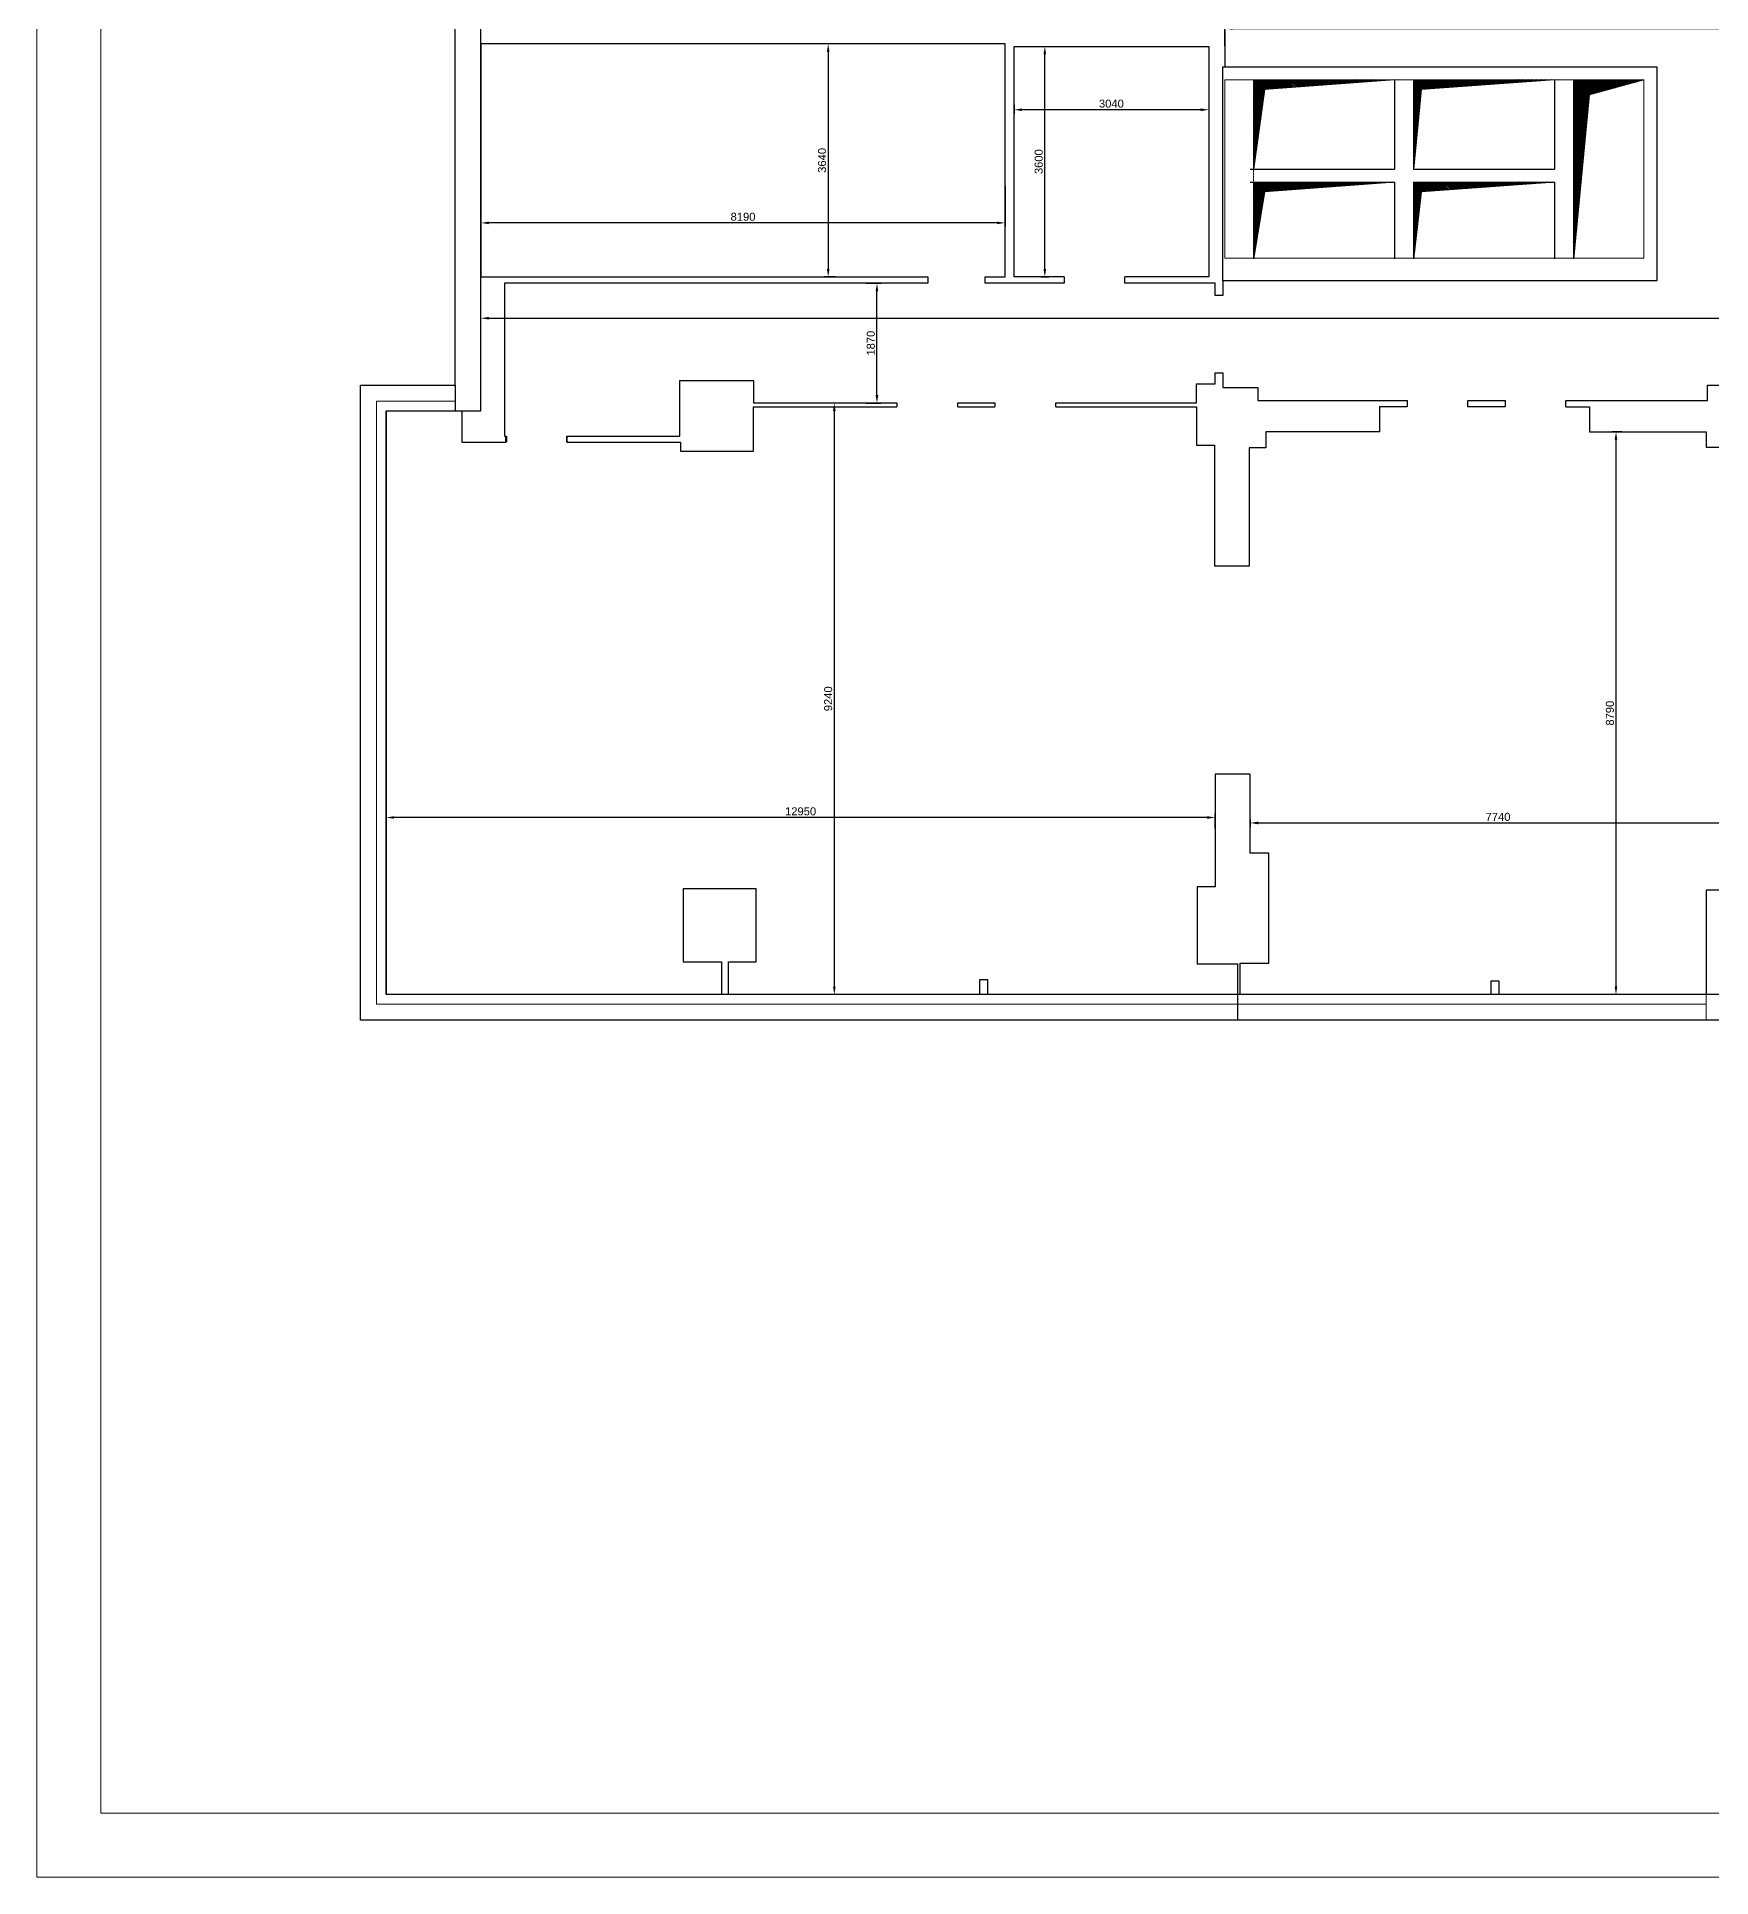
# Model space of a CAD drawing. Header units: millimetres. Extents: x 1179129 to 1254729, y -52846 to 614.
# Drawn here: x 1179129 to 1205287, y -52846 to -24098 of the extents above; entities that cross this region are included whole.
import ezdxf

# ---------------------------------------------------------------- set-up
doc = ezdxf.new("R2010")
doc.units = ezdxf.units.MM
doc.linetypes.add('HIDDEN', pattern=[0.375, 0.25, -0.125])
doc.layers.add('Baca', color=7, linetype='Continuous')
doc.layers.add('Divar-esas', color=7, linetype='Continuous')
doc.layers.add('plita', color=182, linetype='Continuous', lineweight=5, true_color=0x3a07c5)
doc.styles.get("Standard").update_dxf_attribs({"font": 'arial.ttf'})
doc.dimstyles.new('ISO-25', dxfattribs={"dimscale": 50, "dimtxt": 2.5, "dimasz": 2.5, "dimexe": 1.25, "dimexo": 0.625, "dimtad": 1, "dimdec": 0, "dimtxsty": 'Standard', "dimcen": 2.5, "dimazin": 3, "dimtfac": 1, "dimtdec": 0, "dimtmove": 0, "dimatfit": 3})

# ---------------------------------------------------------------- blocks, each defined once
blk = doc.blocks.new('*D544')
at = {"color": 0, "lineweight": -2, "transparency": 16777216}
for p, q in [((1191599, -24208), (1191430, -24208)), ((1191493, -24333), (1191493, -27723)), ((1191599, -27848), (1191430, -27848))]:
    blk.add_line(p, q, dxfattribs=at)
at = {"color": 0, "transparency": 16777216}
for points in [[(1191472, -24333), (1191513, -24333), (1191493, -24208)], [(1191472, -27723), (1191513, -27723), (1191493, -27848)]]:
    blk.add_solid(points, dxfattribs=at)
at = {"layer": 'Defpoints', "color": 0, "transparency": 16777216}
for p in [(1191630, -24208), (1191493, -27848), (1191630, -27848)]:
    blk.add_point(p, dxfattribs=at)
at = {"color": 0, "transparency": 16777216, "insert": (1191397, -26028), "char_height": 125, "attachment_point": 5, "rotation": 90}
blk.add_mtext('3640', dxfattribs=at)
blk = doc.blocks.new('*D545')
at = {"color": 0, "lineweight": -2, "transparency": 16777216}
for p, q in [((1186067, -26426), (1186067, -27067)), ((1194257, -26426), (1194257, -27067)), ((1194132, -27004), (1186192, -27004))]:
    blk.add_line(p, q, dxfattribs=at)
at = {"color": 0, "transparency": 16777216}
for points in [[(1186192, -26984), (1186192, -27025), (1186067, -27004)], [(1194132, -26984), (1194132, -27025), (1194257, -27004)]]:
    blk.add_solid(points, dxfattribs=at)
at = {"layer": 'Defpoints', "color": 0, "transparency": 16777216}
for p in [(1186067, -26395), (1194257, -26395), (1186067, -27004)]:
    blk.add_point(p, dxfattribs=at)
at = {"color": 0, "transparency": 16777216, "insert": (1190162, -26909), "char_height": 125, "attachment_point": 5}
blk.add_mtext('8190', dxfattribs=at)
blk = doc.blocks.new('*D546')
at = {"color": 0, "lineweight": -2, "transparency": 16777216}
for p, q in [((1194818, -24248), (1194939, -24248)), ((1194877, -27723), (1194877, -24373)), ((1194818, -27848), (1194939, -27848))]:
    blk.add_line(p, q, dxfattribs=at)
at = {"color": 0, "transparency": 16777216}
for points in [[(1194856, -24373), (1194898, -24373), (1194877, -24248)], [(1194856, -27723), (1194898, -27723), (1194877, -27848)]]:
    blk.add_solid(points, dxfattribs=at)
at = {"layer": 'Defpoints', "color": 0, "transparency": 16777216}
for p in [(1194787, -24248), (1194877, -24248), (1194787, -27848)]:
    blk.add_point(p, dxfattribs=at)
at = {"color": 0, "transparency": 16777216, "insert": (1194782, -26048), "char_height": 125, "attachment_point": 5, "rotation": 90}
blk.add_mtext('3600', dxfattribs=at)
blk = doc.blocks.new('*D547')
at = {"color": 0, "lineweight": -2, "transparency": 16777216}
for p, q in [((1194397, -25161), (1194397, -25299)), ((1197312, -25237), (1194522, -25237)), ((1197437, -25161), (1197437, -25299))]:
    blk.add_line(p, q, dxfattribs=at)
at = {"color": 0, "transparency": 16777216}
for points in [[(1194522, -25216), (1194522, -25258), (1194397, -25237)], [(1197312, -25216), (1197312, -25258), (1197437, -25237)]]:
    blk.add_solid(points, dxfattribs=at)
at = {"layer": 'Defpoints', "color": 0, "transparency": 16777216}
for p in [(1194397, -25130), (1194397, -25237), (1197437, -25130)]:
    blk.add_point(p, dxfattribs=at)
at = {"color": 0, "transparency": 16777216, "insert": (1195917, -25142), "char_height": 125, "attachment_point": 5}
blk.add_mtext('3040', dxfattribs=at)
blk = doc.blocks.new('*D548')
at = {"color": 0, "lineweight": -2, "transparency": 16777216}
for p, q in [((1192085, -27948), (1192317, -27948)), ((1192254, -29693), (1192254, -28073)), ((1192085, -29818), (1192317, -29818))]:
    blk.add_line(p, q, dxfattribs=at)
at = {"color": 0, "transparency": 16777216}
for points in [[(1192233, -28073), (1192275, -28073), (1192254, -27948)], [(1192233, -29693), (1192275, -29693), (1192254, -29818)]]:
    blk.add_solid(points, dxfattribs=at)
at = {"layer": 'Defpoints', "color": 0, "transparency": 16777216}
for p in [(1192054, -27948), (1192254, -27948), (1192054, -29818)]:
    blk.add_point(p, dxfattribs=at)
at = {"color": 0, "transparency": 16777216, "insert": (1192159, -28883), "char_height": 125, "attachment_point": 5, "rotation": 90}
blk.add_mtext('1870', dxfattribs=at)
blk = doc.blocks.new('*D549')
at = {"color": 0, "lineweight": -2, "transparency": 16777216}
for p, q in [((1191708, -29818), (1191525, -29818)), ((1191588, -29943), (1191588, -38933)), ((1191708, -39058), (1191525, -39058))]:
    blk.add_line(p, q, dxfattribs=at)
at = {"color": 0, "transparency": 16777216}
for points in [[(1191567, -29943), (1191609, -29943), (1191588, -29818)], [(1191567, -38933), (1191609, -38933), (1191588, -39058)]]:
    blk.add_solid(points, dxfattribs=at)
at = {"layer": 'Defpoints', "color": 0, "transparency": 16777216}
for p in [(1191739, -29818), (1191588, -39058), (1191739, -39058)]:
    blk.add_point(p, dxfattribs=at)
at = {"color": 0, "transparency": 16777216, "insert": (1191493, -34438), "char_height": 125, "attachment_point": 5, "rotation": 90}
blk.add_mtext('9240', dxfattribs=at)
blk = doc.blocks.new('*D550')
at = {"color": 0, "lineweight": -2, "transparency": 16777216}
for p, q in [((1184587, -36347), (1184587, -36230)), ((1197412, -36293), (1184712, -36293)), ((1197537, -36466), (1197537, -36230))]:
    blk.add_line(p, q, dxfattribs=at)
at = {"color": 0, "transparency": 16777216}
for points in [[(1184712, -36272), (1184712, -36313), (1184587, -36293)], [(1197412, -36272), (1197412, -36313), (1197537, -36293)]]:
    blk.add_solid(points, dxfattribs=at)
at = {"layer": 'Defpoints', "color": 0, "transparency": 16777216}
for p in [(1184587, -36293), (1184587, -36379), (1197537, -36498)]:
    blk.add_point(p, dxfattribs=at)
at = {"color": 0, "transparency": 16777216, "insert": (1191062, -36197), "char_height": 125, "attachment_point": 5}
blk.add_mtext('12950', dxfattribs=at)
blk = doc.blocks.new('*D551')
at = {"color": 0, "lineweight": -2, "transparency": 16777216}
for p, q in [((1198087, -36324), (1198087, -36441)), ((1198212, -36378), (1205702, -36378)), ((1205827, -36324), (1205827, -36441))]:
    blk.add_line(p, q, dxfattribs=at)
at = {"color": 0, "transparency": 16777216}
for points in [[(1198212, -36357), (1198212, -36399), (1198087, -36378)], [(1205702, -36357), (1205702, -36399), (1205827, -36378)]]:
    blk.add_solid(points, dxfattribs=at)
at = {"layer": 'Defpoints', "color": 0, "transparency": 16777216}
for p in [(1198087, -36293), (1205827, -36293), (1205827, -36378)]:
    blk.add_point(p, dxfattribs=at)
at = {"color": 0, "transparency": 16777216, "insert": (1201957, -36283), "char_height": 125, "attachment_point": 5}
blk.add_mtext('7740', dxfattribs=at)
blk = doc.blocks.new('*D552')
at = {"color": 0, "lineweight": -2, "transparency": 16777216}
for p, q in [((1203891, -30268), (1203737, -30268)), ((1203800, -38933), (1203800, -30393)), ((1204090, -39058), (1203737, -39058))]:
    blk.add_line(p, q, dxfattribs=at)
at = {"color": 0, "transparency": 16777216}
for points in [[(1203779, -30393), (1203820, -30393), (1203800, -30268)], [(1203779, -38933), (1203820, -38933), (1203800, -39058)]]:
    blk.add_solid(points, dxfattribs=at)
at = {"layer": 'Defpoints', "color": 0, "transparency": 16777216}
for p in [(1203800, -30268), (1203922, -30268), (1204121, -39058)]:
    blk.add_point(p, dxfattribs=at)
at = {"color": 0, "transparency": 16777216, "insert": (1203705, -34663), "char_height": 125, "attachment_point": 5, "rotation": 90}
blk.add_mtext('8790', dxfattribs=at)
blk = doc.blocks.new('*D562')
at = {"color": 0, "lineweight": -2, "transparency": 16777216}
for p, q in [((1186067, -29111), (1186067, -28431)), ((1229837, -28876), (1229837, -28431)), ((1186192, -28493), (1229712, -28493))]:
    blk.add_line(p, q, dxfattribs=at)
at = {"color": 0, "transparency": 16777216}
for points in [[(1186192, -28473), (1186192, -28514), (1186067, -28493)], [(1229712, -28473), (1229712, -28514), (1229837, -28493)]]:
    blk.add_solid(points, dxfattribs=at)
at = {"layer": 'Defpoints', "color": 0, "transparency": 16777216}
for p in [(1229837, -28493), (1229837, -28907), (1186067, -29143)]:
    blk.add_point(p, dxfattribs=at)
at = {"color": 0, "transparency": 16777216, "insert": (1207952, -28398), "char_height": 125, "attachment_point": 5}
blk.add_mtext('43770', dxfattribs=at)
blk = doc.blocks.new('*D575')
at = {"color": 0, "lineweight": -2, "transparency": 16777216}
for p, q in [((1197687, -24246), (1197687, -23905)), ((1197812, -23967), (1229712, -23967)), ((1229837, -24246), (1229837, -23905))]:
    blk.add_line(p, q, dxfattribs=at)
at = {"color": 0, "transparency": 16777216}
for points in [[(1197812, -23946), (1197812, -23988), (1197687, -23967)], [(1229712, -23946), (1229712, -23988), (1229837, -23967)]]:
    blk.add_solid(points, dxfattribs=at)
at = {"layer": 'Defpoints', "color": 0, "transparency": 16777216}
for p in [(1229837, -23967), (1197687, -24278), (1229837, -24278)]:
    blk.add_point(p, dxfattribs=at)
at = {"color": 0, "transparency": 16777216, "insert": (1213762, -23872), "char_height": 125, "attachment_point": 5}
blk.add_mtext('32150', dxfattribs=at)

msp = doc.modelspace()

# ---------------------------------------------------------------- hatches: boundary and pattern name
at = {"layer": 'Baca'}
h = msp.add_hatch(dxfattribs=at)
h.set_pattern_fill('ANSI31', color=256, scale=5, style=0)
h.set_pattern_definition([(135, (1338161.982, -196588.629), (11.2253202, 11.2253202), [])])
h.paths.add_polyline_path([(1198137, -25867.6), (1198172.6, -25867.6), (1198137, -26117.6)])
h.paths.add_polyline_path([(1198307.5, -24918.3), (1200337, -24767.6), (1198137, -24767.6), (1198137, -25867.6), (1198172.6, -25867.6)])
h = msp.add_hatch(dxfattribs=at)
h.set_pattern_fill('ANSI31', color=256, scale=5, style=0)
h.set_pattern_definition([(135, (1338211.982, -196588.629), (11.2253202, 11.2253202), [])])
h.paths.add_polyline_path([(1200637, -25867.6), (1200672.6, -25867.6), (1200637, -26117.6)])
h.paths.add_polyline_path([(1200757.5, -24918.3), (1202837, -24767.6), (1200637, -24767.6), (1200637, -25867.6), (1200666, -25867.6)])
h = msp.add_hatch(dxfattribs=at)
h.set_pattern_fill('ANSI31', color=256, scale=5, style=0)
h.set_pattern_definition([(45, (1089562.114, -196588.629), (-11.2253202, 11.2253202), [])])
h.paths.add_polyline_path([(1204237, -24767.6), (1203137, -24767.6), (1203137, -27567.6), (1203381.8, -25004)])
h = msp.add_hatch(dxfattribs=at)
h.set_pattern_fill('ANSI31', color=256, scale=5, style=0)
h.set_pattern_definition([(135, (1338161.982, -198188.629), (11.2253202, 11.2253202), [])])
h.paths.add_polyline_path([(1198153.3, -27467.6), (1198307.5, -26518.3), (1200337, -26367.6), (1198137, -26367.6), (1198137, -27467.6)])
h.paths.add_polyline_path([(1198137, -27567.6), (1198153.3, -27467.6), (1198137, -27467.6)])
h = msp.add_hatch(dxfattribs=at)
h.set_pattern_fill('ANSI31', color=256, scale=5, style=0)
h.set_pattern_definition([(135, (1338211.982, -198188.629), (11.2253202, 11.2253202), [])])
h.paths.add_polyline_path([(1200637, -27567.6), (1200653.3, -27467.6), (1200637, -27467.6)])
h.paths.add_polyline_path([(1200757.5, -26518.3), (1202837, -26367.6), (1200637, -26367.6), (1200637, -27467.6), (1200648.5, -27467.6)])

# ---------------------------------------------------------------- linework, layer by layer
at = {"color": 251, "lineweight": 5, "true_color": 0x636466}
msp.add_lwpolyline([(1179129.4, -52845.6), (1254729.4, -52845.6), (1254729.4, 614.4), (1179129.4, 614.4), (1179129.4, -52845.6)], dxfattribs=at)
msp.add_lwpolyline([(1180129.4, -51845.6), (1253729.4, -51845.6), (1253729.4, -385.6), (1180129.4, -385.6)], close=True, dxfattribs=at)
for points in [[(1205437.1, -39457.6), (1184187.1, -39457.6), (1184187.1, -29537.6), (1185667.1, -29537.6), (1185667.1, -24961.2), (1185667.1, -22257.6), (1184097.1, -22257.6), (1184097.1, -12307.6), (1197567.1, -12307.6), (1197567.1, -12187.6), (1205378.7, -12187.6)], [(1197687.1, -23987.6), (1197687.1, -24567.6), (1204437.1, -24567.6), (1204437.1, -27907.6), (1197657.1, -27907.6), (1197657.1, -28137.6), (1197537.1, -28137.6), (1197537.1, -27947.6), (1196127.1, -27947.6), (1196127.1, -27847.6)], [(1193947.1, -27847.6), (1194257.1, -27847.6), (1194257.1, -24207.6), (1186067.1, -24207.6), (1186067.1, -27847.6), (1193047.1, -27847.6)], [(1195177.1, -27847.6), (1194397.1, -27847.6), (1194397.1, -24247.6), (1197437.1, -24247.6), (1197437.1, -27847.6), (1196127.1, -27847.6)], [(1193047.1, -27847.6), (1193047.1, -27947.6), (1186437.1, -27947.6), (1186437.1, -30337.6), (1186467.1, -30337.6), (1186467.1, -30427.6)], [(1195177.1, -27847.6), (1195177.1, -27947.6), (1193947.1, -27947.6), (1193947.1, -27847.6)], [(1185667.1, -29537.6), (1185667.1, -29937.6)], [(1187407.1, -30427.6), (1187407.1, -30337.6), (1189177.1, -30337.6), (1189177.1, -29467.6), (1190327.1, -29467.6), (1190327.1, -29817.6), (1192567.1, -29817.6), (1192567.1, -29877.6)], [(1195047.1, -29877.6), (1195047.1, -29817.6), (1197247.1, -29817.6), (1197247.1, -29517.6), (1197537.1, -29517.6), (1197537.1, -29347.6), (1197657.1, -29347.6), (1197657.1, -29577.6)], [(1197657.1, -29577.6), (1198207.1, -29577.6), (1198207.1, -29777.6), (1200537.1, -29777.6), (1200537.1, -29877.6)], [(1205227.1, -29777.6), (1205227.1, -29537.6), (1206267.1, -29537.6), (1206267.1, -30557.6), (1205917.1, -30557.6), (1205917.1, -31737.6), (1208547.1, -31737.6), (1208547.1, -31837.6)], [(1187407.1, -30337.6), (1187407.1, -30427.6), (1189187.1, -30427.6), (1189187.1, -30567.6), (1190327.1, -30567.6), (1190327.1, -29877.6), (1192567.1, -29877.6)], [(1190327.1, -29877.6), (1192567.1, -29877.6)], [(1193517.1, -29877.6), (1193517.1, -29817.6), (1194097.1, -29817.6), (1194097.1, -29877.6)], [(1193517.1, -29877.6), (1194097.1, -29877.6)], [(1195047.1, -29877.6), (1197247.1, -29877.6), (1197247.1, -30477.6), (1197527.1, -30477.6), (1197527.1, -32367.6)], [(1200537.1, -29877.6), (1200107.1, -29877.6), (1200107.1, -30267.6), (1198327.1, -30267.6), (1198327.1, -30517.6), (1198067.1, -30517.6), (1198067.1, -32367.6), (1197527.1, -32367.6)], [(1201487.1, -29877.6), (1201487.1, -29777.6), (1202067.1, -29777.6), (1202067.1, -29877.6)], [(1202067.1, -29877.6), (1201487.1, -29877.6)], [(1203017.1, -29877.6), (1203017.1, -29777.6)], [(1203017.1, -29777.6), (1205227.1, -29777.6)], [(1203017.1, -29877.6), (1203387.1, -29877.6), (1203387.1, -30267.6), (1205207.1, -30267.6)], [(1184587.1, -29937.6), (1185767.1, -29937.6), (1185767.1, -30427.6), (1186457.1, -30427.6)], [(1184587.1, -29937.6), (1184587.1, -39057.6)], [(1186457.1, -30427.6), (1186457.1, -30337.6), (1186467.1, -30337.6)], [(1205207.1, -30267.6), (1205207.1, -30507.6), (1205827.1, -30507.6), (1205827.1, -37427.6)], [(1205207.1, -37427.6), (1205207.1, -39057.6), (1201977.1, -39057.6), (1201977.1, -38847.6), (1201847.1, -38847.6), (1201847.1, -39057.6), (1197927.1, -39057.6), (1197927.1, -38567.6), (1198377.1, -38567.6), (1198377.1, -36847.6), (1198087.1, -36847.6), (1198087.1, -35617.6), (1197537.1, -35617.6), (1197537.1, -37377.6), (1197257.1, -37377.6), (1197257.1, -38577.6), (1197887.1, -38577.6), (1197887.1, -39057.6), (1193987.1, -39057.6), (1193987.1, -38827.6), (1193857.1, -38827.6), (1193857.1, -39057.6), (1189937.1, -39057.6), (1189937.1, -38547.6), (1190367.1, -38547.6), (1190367.1, -37407.6), (1189227.1, -37407.6), (1189227.1, -38547.6), (1189827.1, -38547.6), (1189827.1, -39057.6), (1184587.1, -39057.6)], [(1205827.1, -37427.6), (1205207.1, -37427.6)], [(1197887.1, -39057.6), (1197887.1, -39457.6)]]:
    msp.add_lwpolyline(points)
at = {"color": 1, "lineweight": 30}
msp.add_lwpolyline([(1205837.1, -39057.6), (1184587.1, -39057.6), (1184587.1, -29937.6), (1186067.1, -29937.6), (1186067.1, -24961.2), (1186067.1, -21857.6), (1184497.1, -21857.6)], dxfattribs=at)
msp.add_lwpolyline([(1204437.1, -24567.6), (1204437.1, -27907.6), (1197657.1, -27907.6), (1197657.1, -24567.6)], close=True, dxfattribs=at)
at = {"lineweight": 5}
msp.add_lwpolyline([(1204237.1, -27557.6), (1204237.1, -24767.6), (1197687.1, -24767.6), (1197687.1, -27557.6)], close=True, dxfattribs=at)
at = {"color": 5, "lineweight": 5}
msp.add_lwpolyline([(1205207.1, -39207.6), (1184437.1, -39207.6), (1184437.1, -29787.6), (1185667.1, -29787.6)], dxfattribs=at)
at = {"lineweight": 5}
msp.add_lwpolyline([(1205207.1, -39057.6), (1205207.1, -39457.6)], dxfattribs=at)
at = {"layer": 'Baca'}
for points in [[(1200337, -24767.6), (1198307.5, -24918.3), (1198137, -26167.6)], [(1202837, -24767.6), (1200757.5, -24918.3), (1200637, -26167.6)], [(1204237, -24767.6), (1203381.8, -25004), (1203137, -27567.6)], [(1200337, -26367.6), (1198307.5, -26518.3), (1198137, -27567.6)], [(1202837, -26367.6), (1200757.5, -26518.3), (1200637, -27567.6)]]:
    msp.add_lwpolyline(points, dxfattribs=at)
at = {"layer": 'Divar-esas'}
for p, q in [((1200337, -24767.6), (1200337, -26167.6)), ((1200637, -24767.6), (1200637, -26167.6)), ((1202837, -24767.6), (1202837, -26167.6)), ((1203137, -24767.6), (1203137, -27567.6)), ((1198087, -26167.6), (1200337, -26167.6)), ((1198087, -26367.6), (1200337, -26367.6)), ((1200337, -26367.6), (1200337, -27567.6)), ((1200637, -26167.6), (1202837, -26167.6)), ((1200637, -26367.6), (1202837, -26367.6)), ((1200637, -26367.6), (1200637, -27567.6)), ((1202837, -26367.6), (1202837, -27567.6))]:
    msp.add_line(p, q, dxfattribs=at)
at = {"layer": 'plita', "linetype": 'HIDDEN', "ltscale": 5}
msp.add_line((1198137, -24767.6), (1198137, -27567.6), dxfattribs=at)

# ---------------------------------------------------------------- dimensions: what is measured, and where the dimension line sits
at = {"color": 1}
for base, p1, p2, picture, middle in [((1229837.1, -23967.1), (1197687.1, -24277.6), (1229837.1, -24277.6), '*D575', (1213762.1, -23872)), ((1194397.1, -25236.8), (1197437.1, -25130.1), (1194397.1, -25130.1), '*D547', (1195917.1, -25141.7)), ((1186067.1, -27004.4), (1194257.1, -26394.9), (1186067.1, -26394.9), '*D545', (1190162.1, -26909.3)), ((1229837.1, -28493.4), (1186067.1, -29142.6), (1229837.1, -28907.5), '*D562', (1207952.1, -28398.3)), ((1184587.1, -36292.5), (1197537.1, -36497.6), (1184587.1, -36378.5), '*D550', (1191062.1, -36197.5)), ((1205827.1, -36378.2), (1198087.1, -36292.5), (1205827.1, -36292.5), '*D551', (1201957.1, -36283.1))]:
    dim = msp.add_linear_dim(base=base, p1=p1, p2=p2, dimstyle='ISO-25', dxfattribs=at)
    dim.commit()
    dim.dimension.update_dxf_attribs({"geometry": picture, "text_midpoint": middle})
for base, p1, p2, picture, middle in [((1191492.6, -27847.6), (1191629.8, -24207.6), (1191629.8, -27847.6), '*D544', (1191397.4, -26027.6)), ((1194876.8, -24247.6), (1194787.1, -27847.6), (1194787.1, -24247.6), '*D546', (1194781.7, -26047.6)), ((1192254.3, -27947.6), (1192053.8, -29817.6), (1192053.8, -27947.6), '*D548', (1192159.2, -28882.6)), ((1191587.7, -39057.6), (1191739.1, -29817.6), (1191739.1, -39057.6), '*D549', (1191492.6, -34437.6)), ((1203799.7, -30267.6), (1204120.8, -39057.6), (1203922, -30267.6), '*D552', (1203704.6, -34662.6))]:
    dim = msp.add_linear_dim(base=base, p1=p1, p2=p2, angle=90, dimstyle='ISO-25', dxfattribs=at)
    dim.commit()
    dim.dimension.update_dxf_attribs({"geometry": picture, "text_midpoint": middle})

doc.saveas('drawing.dxf')
